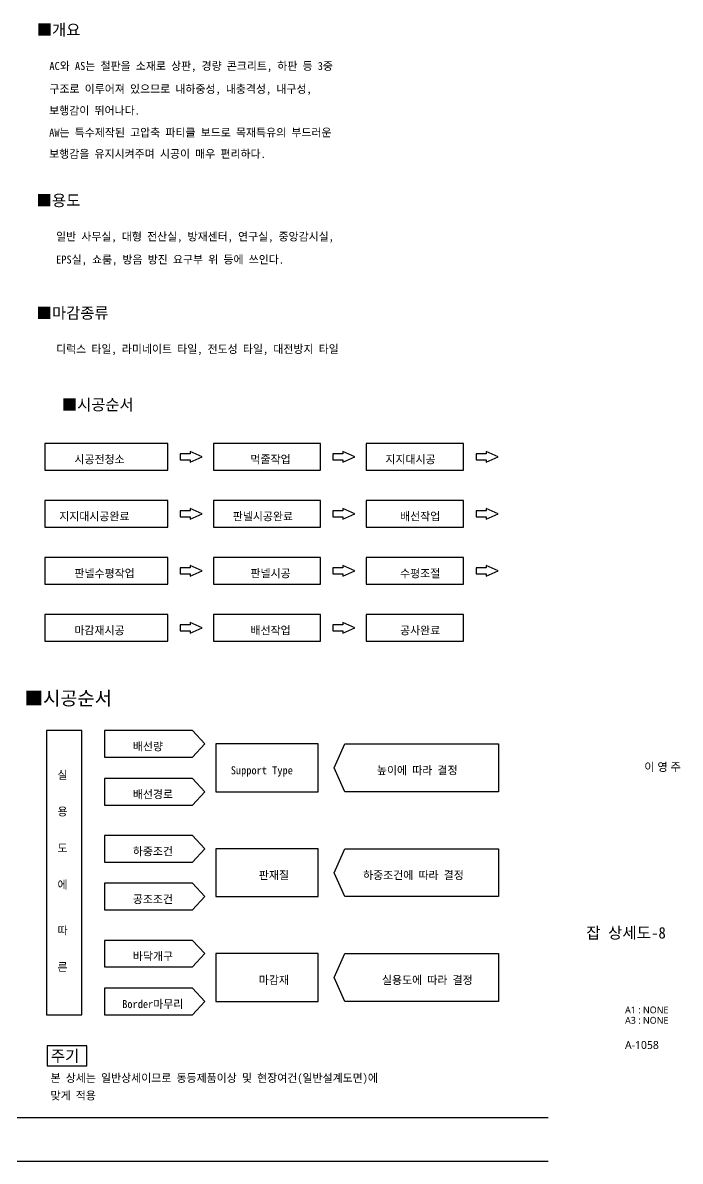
# Model space of a CAD drawing. Header units: millimetres. Extents: x 209 to 75467, y 6568 to 12199.
# Drawn here: x 64059 to 66935, y 6837 to 11816 of the extents above; entities that cross this region are included whole.
import ezdxf
from ezdxf.enums import TextEntityAlignment as Align

# ---------------------------------------------------------------- set-up
doc = ezdxf.new("R2010")
doc.units = ezdxf.units.MM
doc.header["$MEASUREMENT"] = 0
doc.layers.get('0').update_dxf_attribs({"linetype": 'CONTINUOUS'})
doc.layers.add('A-BORD-TEXT', color=3, linetype='CONTINUOUS', lineweight=25)
for name, color, linetype in [('divide', 8, 'CONTINUOUS'), ('LEADER', 7, 'CONTINUOUS'), ('P', 2, 'CONTINUOUS'), ('TABL', 7, 'CONTINUOUS'), ('TEX', 3, 'CONTINUOUS')]:
    doc.layers.add(name, color=color, linetype=linetype)
doc.styles.add('돋움', font='')
doc.styles.add('돋움체', font='')
doc.styles.add('맑은고딕', font='')
doc.styles.get('돋움').set_extended_font_data('DotumChe')
doc.styles.get('돋움체').set_extended_font_data('DotumChe')
doc.styles.get('맑은고딕').set_extended_font_data('Malgun Gothic')

msp = doc.modelspace()

# ---------------------------------------------------------------- linework, layer by layer
at = {"layer": 'LEADER'}
for points in [[(64155.2, 9859.1), (64692.9, 9859.1), (64692.9, 9975.7), (64155.2, 9975.7)], [(64892.9, 9859.1), (65360.8, 9859.1), (65360.8, 9975.7), (64892.9, 9975.7)], [(65560.5, 9859.1), (65987.4, 9859.1), (65987.4, 9975.7), (65560.5, 9975.7)], [(64843.3, 9917.4), (64791.8, 9940.9), (64791.8, 9930.2), (64747.8, 9930.2), (64747.8, 9904.6), (64791.8, 9904.6), (64791.8, 9894)], [(65510.9, 9917.4), (65459.4, 9940.9), (65459.4, 9930.2), (65415.5, 9930.2), (65415.5, 9904.6), (65459.4, 9904.6), (65459.4, 9894)], [(66137.9, 9917.4), (66086.4, 9940.9), (66086.4, 9930.2), (66042.4, 9930.2), (66042.4, 9904.6), (66086.4, 9904.6), (66086.4, 9894)], [(64155.2, 9609.8), (64692.9, 9609.8), (64692.9, 9726.4), (64155.2, 9726.4)], [(64892.9, 9609.8), (65360.8, 9609.8), (65360.8, 9726.4), (64892.9, 9726.4)], [(65560.5, 9609.8), (65987.4, 9609.8), (65987.4, 9726.4), (65560.5, 9726.4)], [(64843.3, 9668.1), (64791.8, 9691.6), (64791.8, 9680.9), (64747.8, 9680.9), (64747.8, 9655.3), (64791.8, 9655.3), (64791.8, 9644.6)], [(65510.9, 9668.1), (65459.4, 9691.6), (65459.4, 9680.9), (65415.5, 9680.9), (65415.5, 9655.3), (65459.4, 9655.3), (65459.4, 9644.6)], [(66137.9, 9668.1), (66086.4, 9691.6), (66086.4, 9680.9), (66042.4, 9680.9), (66042.4, 9655.3), (66086.4, 9655.3), (66086.4, 9644.6)], [(64155.2, 9360.5), (64692.9, 9360.5), (64692.9, 9477), (64155.2, 9477)], [(64892.9, 9360.5), (65360.8, 9360.5), (65360.8, 9477), (64892.9, 9477)], [(65560.5, 9360.5), (65987.4, 9360.5), (65987.4, 9477), (65560.5, 9477)], [(64843.3, 9418.8), (64791.8, 9442.2), (64791.8, 9431.6), (64747.8, 9431.6), (64747.8, 9406), (64791.8, 9406), (64791.8, 9395.3)], [(65510.9, 9418.8), (65459.4, 9442.2), (65459.4, 9431.6), (65415.5, 9431.6), (65415.5, 9406), (65459.4, 9406), (65459.4, 9395.3)], [(66137.9, 9418.8), (66086.4, 9442.2), (66086.4, 9431.6), (66042.4, 9431.6), (66042.4, 9406), (66086.4, 9406), (66086.4, 9395.3)], [(64155.2, 9111.1), (64692.9, 9111.1), (64692.9, 9227.7), (64155.2, 9227.7)], [(64892.9, 9111.1), (65360.8, 9111.1), (65360.8, 9227.7), (64892.9, 9227.7)], [(65560.5, 9111.1), (65987.4, 9111.1), (65987.4, 9227.7), (65560.5, 9227.7)], [(64843.3, 9169.4), (64791.8, 9192.9), (64791.8, 9182.2), (64747.8, 9182.2), (64747.8, 9156.6), (64791.8, 9156.6), (64791.8, 9146)], [(65510.9, 9169.4), (65459.4, 9192.9), (65459.4, 9182.2), (65415.5, 9182.2), (65415.5, 9156.6), (65459.4, 9156.6), (65459.4, 9146)], [(64162.1, 8720.2), (64162.1, 7477), (64316.8, 7477), (64316.8, 8720.2)], [(64801.5, 8720.2), (64416.5, 8720.2), (64416.5, 8603.6), (64801.5, 8603.6), (64854.9, 8661.9)], [(64903.8, 8452.6), (65351.4, 8452.6), (65351.4, 8661.9), (64903.8, 8661.9)], [(65468.3, 8661.9), (66140.6, 8661.9), (66140.6, 8452.6), (65468.3, 8452.6), (65421.7, 8557.3)], [(64801.5, 8510.9), (64416.5, 8510.9), (64416.5, 8394.3), (64801.5, 8394.3), (64854.9, 8452.6)], [(64801.5, 8261.6), (64416.5, 8261.6), (64416.5, 8145), (64801.5, 8145), (64854.9, 8203.3)], [(64903.8, 7993.9), (65351.4, 7993.9), (65351.4, 8203.3), (64903.8, 8203.3)], [(65468.3, 8203.3), (66140.6, 8203.3), (66140.6, 7993.9), (65468.3, 7993.9), (65421.7, 8098.6)], [(64801.5, 8052.2), (64416.5, 8052.2), (64416.5, 7935.6), (64801.5, 7935.6), (64854.9, 7993.9)], [(64801.5, 7802.9), (64416.5, 7802.9), (64416.5, 7686.3), (64801.5, 7686.3), (64854.9, 7744.6)], [(64903.8, 7535.3), (65351.4, 7535.3), (65351.4, 7744.6), (64903.8, 7744.6)], [(65468.3, 7744.6), (66140.6, 7744.6), (66140.6, 7535.3), (65468.3, 7535.3), (65421.7, 7639.9)], [(64801.5, 7593.6), (64416.5, 7593.6), (64416.5, 7477), (64801.5, 7477), (64854.9, 7535.3)]]:
    msp.add_lwpolyline(points, close=True, dxfattribs=at)
at = {"layer": 'P', "color": 0}
msp.add_lwpolyline([(64165.7, 7254.5), (64339.3, 7254.5), (64339.3, 7342), (64165.7, 7342)], close=True, dxfattribs=at)
at = {"layer": 'TABL'}
for p, q in [((66356.5, 7026.7), (59009, 7026.7)), ((59009, 6836.8), (66356.5, 6836.8))]:
    msp.add_line(p, q, dxfattribs=at)

# ---------------------------------------------------------------- texts
at = {"color": 3, "style": '돋움'}
msp.add_text('주기', height=50, dxfattribs=at).set_placement((64181.3, 7297.2), align=Align.MIDDLE_LEFT)
at = {"layer": 'A-BORD-TEXT', "style": '맑은고딕'}
for s, height, p in [('이 영 주', 36, (66777.5, 8543.1)), ('A1 : NONE', 30, (66693.5, 7483.5)), ('A3 : NONE', 30, (66693.5, 7438.1)), ('A-1058', 35, (66693.2, 7327.8))]:
    msp.add_text(s, height=height, dxfattribs=at).set_placement(p)
at = {"layer": 'A-BORD-TEXT', "style": '돋움체'}
msp.add_text('잡 상세도-8', height=50, dxfattribs=at).set_placement((66697.8, 7836), align=Align.MIDDLE_CENTER)
at = {"layer": 'divide', "color": 3, "style": '돋움'}
msp.add_text('■시공순서', height=60, dxfattribs=at).set_placement((64066, 8831.6))
at = {"layer": 'TEX', "color": 3, "style": '돋움체'}
for s, height, p in [('■개요', 49.33, (64119.9, 11760.2)), ('AC와 AS는 철판을 소재로 상판, 경량 콘크리트, 하판 등 3중', 35, (64175.5, 11609.4)), ('구조로 이루어져 있으므로 내하중성, 내충격성, 내구성,', 35, (64175.5, 11508.8)), ('보행감이 뛰어나다. ', 35, (64174.5, 11414.4)), ('AW는 특수제작된 고압축 파티클 보드로 목재특유의 부드러운', 35, (64174.5, 11318.2)), ('보행감을 유지시켜주며 시공이 매우 편리하다.', 35, (64174.5, 11224.9)), ('■용도', 49.33, (64119.5, 11014.1)), ('일반 사무실, 대형 전산실, 방재센터, 연구실, 중앙감시실,', 35, (64204.8, 10863.3)), ('EPS실, 쇼룸, 방음 방진 요구부 위 등에 쓰인다.', 35, (64204.8, 10762.8)), ('■마감종류', 49.33, (64119.5, 10522)), ('디럭스 타일, 라미네이트 타일, 전도성 타일, 대전방지 타일', 35, (64204.8, 10371.2)), ('■시공순서', 49.33, (64229.3, 10121)), ('시공전청소', 35, (64285, 9888.8)), ('먹줄작업', 35, (65055, 9888.8)), ('지지대시공', 35, (65645.3, 9888.8)), ('지지대시공완료', 35, (64218.4, 9639.5)), ('판넬시공완료', 35, (64977.6, 9639.5)), ('배선작업', 35, (65709.3, 9639.5)), ('판넬수평작업', 35, (64285, 9390.1)), ('판넬시공', 35, (65055, 9390.1)), ('수평조절', 35, (65709.3, 9390.1)), ('마감재시공', 35, (64285, 9140.8)), ('배선작업', 35, (65055, 9140.8)), ('공사완료', 35, (65709.3, 9140.8)), ('배선량', 35, (64540.5, 8633.3)), ('Support Type', 35, (64968.9, 8529)), ('높이에 따라 결정', 35, (65608.1, 8529)), ('실', 35, (64211, 8508.5)), ('배선경로', 35, (64540.5, 8424)), ('용', 35, (64211, 8348.5)), ('도', 35, (64211, 8188.5)), ('하중조건', 35, (64540.5, 8174.6)), ('에', 35, (64211, 8028.5)), ('판재질', 35, (65091.6, 8070.3)), ('하중조건에 따라 결정', 35, (65547.6, 8070.3)), ('공조조건', 35, (64540.5, 7965.3)), ('따', 35, (64211, 7828.5)), ('바닥개구', 35, (64540.5, 7716)), ('른', 35, (64211, 7668.5)), ('마감재', 35, (65091.6, 7611.6)), ('실용도에 따라 결정', 35, (65630.2, 7611.6)), ('Border마무리', 35, (64494, 7506.6)), ('본 상세는 일반상세이므로 동등제품이상 및 현장여건(일반설계도면)에 ', 35, (64180.5, 7183.3)), ('맞게 적용', 35, (64180.5, 7106.4))]:
    msp.add_text(s, height=height, dxfattribs=at).set_placement(p)

doc.saveas('drawing.dxf')
